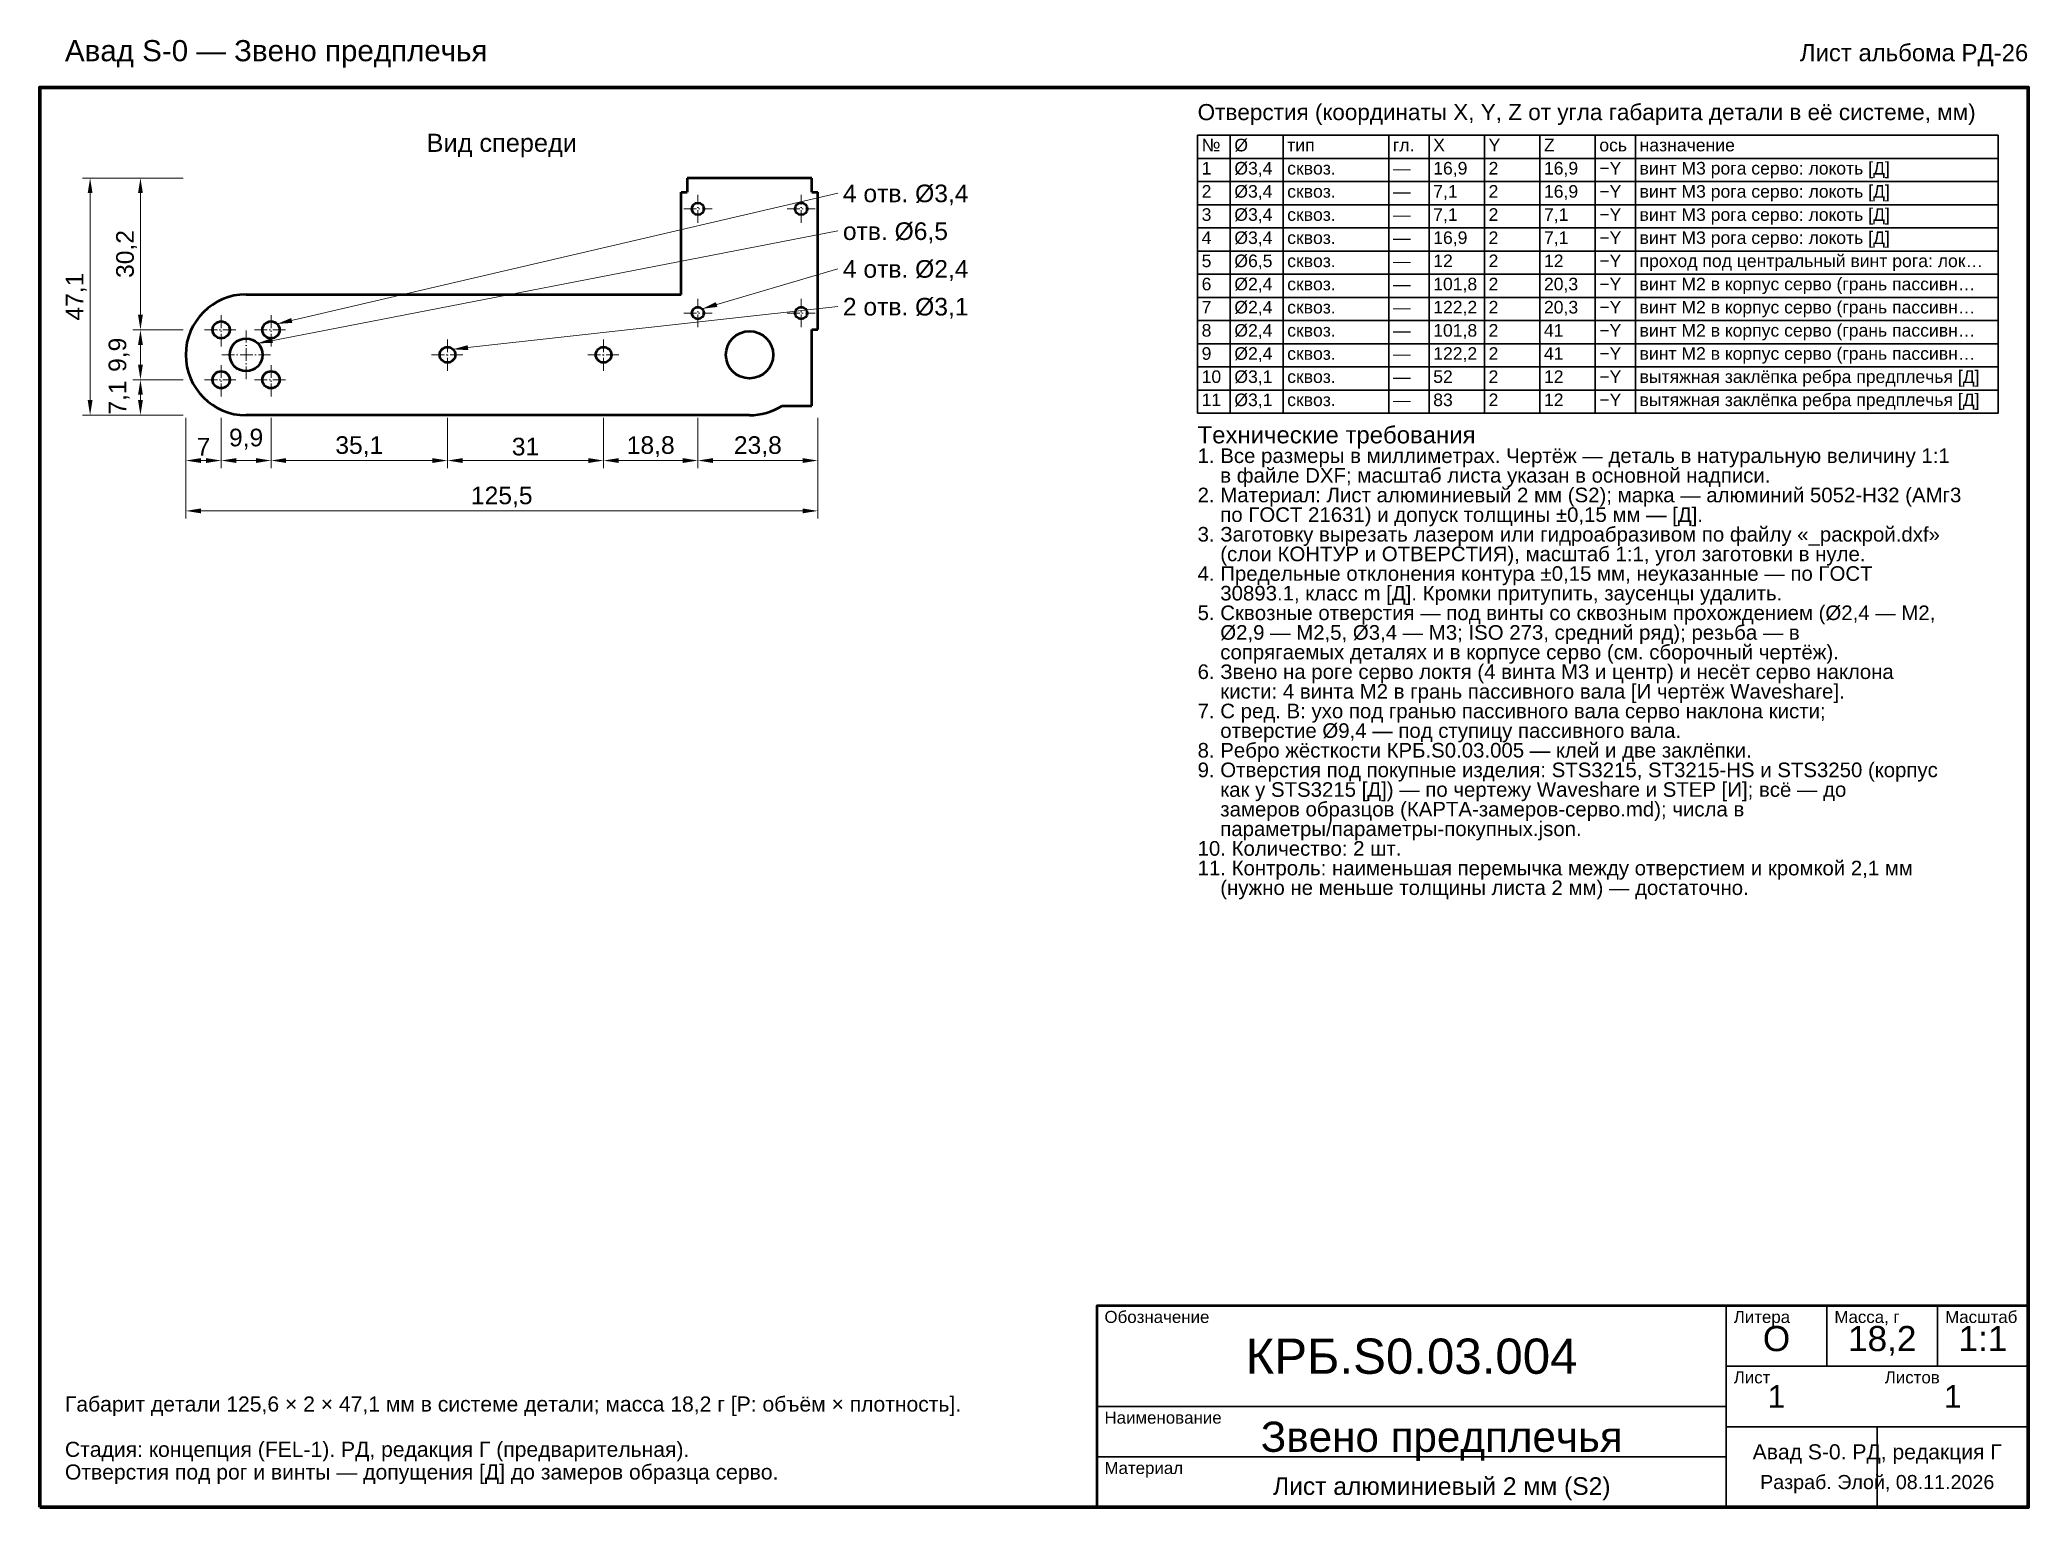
# Model space of a CAD drawing. Header units: millimetres. Extents: x 20 to 415, y 5 to 296.
import ezdxf
from ezdxf.enums import TextEntityAlignment as Align

# ---------------------------------------------------------------- set-up
doc = ezdxf.new("R2010")
doc.units = ezdxf.units.MM
doc.linetypes.add('DASHDOT', pattern=[3.556, 2.54, -0.508, 0, -0.508])
for name, color, linetype, lineweight in [('КОНТУР', 7, 'Continuous', 50), ('ОСИ', 1, 'DASHDOT', 18), ('РАЗМЕРЫ', 5, 'Continuous', 18), ('РАМКА', 7, 'Continuous', 70), ('ТАБЛИЦА', 7, 'Continuous', 35), ('ТЕКСТ', 7, 'Continuous', 25)]:
    doc.layers.add(name, color=color, linetype=linetype, lineweight=lineweight)
doc.styles.add('GOST', font='arial.ttf')
doc.dimstyles.new('GOST', dxfattribs={"dimtxt": 3.5, "dimasz": 3, "dimexe": 1.5, "dimexo": 0.5, "dimgap": 1, "dimtad": 1, "dimdec": 1, "dimtxsty": 'GOST', "dimcen": 2.5, "dimclrd": 5, "dimclre": 5, "dimclrt": 5, "dimazin": 3, "dimtfac": 1, "dimtmove": 0, "dimatfit": 3, "dimlwd": 18, "dimlwe": 18})

# ---------------------------------------------------------------- blocks, each defined once
blk = doc.blocks.new('_CLOSEDFILLED')
at = {"color": 0, "linetype": 'BYBLOCK'}
blk.add_solid([(-1, 0.16), (0, 0), (-1, -0.16)], dxfattribs=at)
blk = doc.blocks.new('*D3')
at = {"color": 5, "lineweight": 18}
for p, q in [((65.94, 221.39), (65.94, 211.39)), ((100.99, 221.39), (100.99, 211.39)), ((68.94, 212.89), (97.99, 212.89))]:
    blk.add_line(p, q, dxfattribs=at)
at = {"layer": 'Defpoints'}
for p in [(65.94, 221.89), (100.99, 221.89), (65.94, 212.89)]:
    blk.add_point(p, dxfattribs=at)
at = {"layer": 'РАЗМЕРЫ', "color": 5, "xscale": 3, "yscale": 3, "rotation": 180}
blk.add_blockref('_CLOSEDFILLED', (65.94, 212.89), dxfattribs=at)
at = {"layer": 'РАЗМЕРЫ', "color": 5, "xscale": 3, "yscale": 3}
blk.add_blockref('_CLOSEDFILLED', (100.99, 212.89), dxfattribs=at)
at = {"layer": 'РАЗМЕРЫ', "color": 5, "insert": (83.47, 215.64), "char_height": 3.5, "attachment_point": 5, "style": 'GOST'}
blk.add_mtext('35,1', dxfattribs=at)

msp = doc.modelspace()

# ---------------------------------------------------------------- linework, layer by layer
at = {"layer": 'КОНТУР'}
for p, q in [((148.63, 269), (148.63, 266.19)), ((173.35, 269), (148.63, 269)), ((173.35, 266.19), (173.35, 269)), ((147.44, 245.89), (147.44, 266.19)), ((147.44, 266.19), (148.63, 266.19)), ((173.35, 266.19), (174.54, 266.19)), ((174.54, 238.89), (174.54, 266.19)), ((60.99, 245.89), (147.44, 245.89)), ((173.35, 223.78), (173.35, 238.89)), ((173.35, 238.89), (174.54, 238.89)), ((160.99, 221.89), (60.99, 221.89)), ((167.45, 223.78), (173.35, 223.78))]:
    msp.add_line(p, q, dxfattribs=at)
for centre, radius in [((150.74, 262.89), 1.2), ((171.24, 262.89), 1.2), ((150.74, 242.19), 1.2), ((171.24, 242.19), 1.2), ((56.04, 238.84), 1.7), ((60.99, 233.89), 3.25), ((65.94, 238.84), 1.7), ((160.99, 233.89), 4.7), ((100.99, 233.89), 1.55), ((131.99, 233.89), 1.55), ((56.04, 228.94), 1.7), ((65.94, 228.94), 1.7)]:
    msp.add_circle(centre, radius, dxfattribs=at)
for centre, start, end in [((60.99, 233.89), 90, 270), ((160.99, 233.89), 270, 302.5772)]:
    msp.add_arc(centre, 12, start, end, dxfattribs=at)
at = {"layer": 'ОСИ'}
for p, q in [((150.74, 260.09), (150.74, 265.69)), ((171.24, 260.09), (171.24, 265.69)), ((147.94, 262.89), (153.54, 262.89)), ((168.44, 262.89), (174.04, 262.89)), ((150.74, 239.39), (150.74, 244.99)), ((171.24, 239.39), (171.24, 244.99)), ((56.04, 235.54), (56.04, 242.14)), ((65.94, 235.54), (65.94, 242.14)), ((147.94, 242.19), (153.54, 242.19)), ((168.44, 242.19), (174.04, 242.19)), ((52.74, 238.84), (59.34, 238.84)), ((60.99, 229.04), (60.99, 238.74)), ((62.64, 238.84), (69.24, 238.84)), ((100.99, 230.74), (100.99, 237.04)), ((131.99, 230.74), (131.99, 237.04)), ((56.14, 233.89), (65.84, 233.89)), ((97.84, 233.89), (104.14, 233.89)), ((128.84, 233.89), (135.14, 233.89)), ((56.04, 225.64), (56.04, 232.24)), ((65.94, 225.64), (65.94, 232.24)), ((52.74, 228.94), (59.34, 228.94)), ((62.64, 228.94), (69.24, 228.94))]:
    msp.add_line(p, q, dxfattribs=at)
at = {"layer": 'РАМКА', "lineweight": 70}
msp.add_lwpolyline([(20, 5), (415, 5), (415, 287), (20, 287), (20, 5)], dxfattribs=at)
at = {"layer": 'ТАБЛИЦА'}
for p, q in [((256.5, 277.5), (256.5, 222.3)), ((267, 277.5), (267, 222.3)), ((288, 277.5), (288, 222.3)), ((296, 277.5), (296, 222.3)), ((307, 277.5), (307, 222.3)), ((318, 277.5), (318, 222.3)), ((329, 277.5), (329, 222.3)), ((337, 277.5), (337, 222.3)), ((250, 272.9), (409, 272.9)), ((250, 268.3), (409, 268.3)), ((250, 263.7), (409, 263.7)), ((250, 259.1), (409, 259.1)), ((250, 254.5), (409, 254.5)), ((250, 249.9), (409, 249.9)), ((250, 245.3), (409, 245.3)), ((250, 240.7), (409, 240.7)), ((250, 236.1), (409, 236.1)), ((250, 231.5), (409, 231.5)), ((250, 226.9), (409, 226.9)), ((355, 5), (355, 45)), ((375, 33), (375, 45)), ((397, 33), (397, 45)), ((355, 33), (415, 33)), ((230, 25), (355, 25)), ((355, 21), (415, 21)), ((385, 5), (385, 21)), ((230, 15), (355, 15))]:
    msp.add_line(p, q, dxfattribs=at)
at = {"layer": 'ТАБЛИЦА', "lineweight": 35}
msp.add_lwpolyline([(250, 222.3), (409, 222.3), (409, 277.5), (250, 277.5), (250, 222.3)], dxfattribs=at)
at = {"layer": 'ТАБЛИЦА', "lineweight": 50}
msp.add_lwpolyline([(230, 5), (415, 5), (415, 45), (230, 45), (230, 5)], dxfattribs=at)

# ---------------------------------------------------------------- texts
at = {"layer": 'ТЕКСТ', "style": 'GOST'}
for s, height, p in [('Авад S-0 — Звено предплечья', 4.2, (25, 292.2)), ('Отверстия (координаты X, Y, Z от угла габарита детали в её системе, мм)', 3.2, (250, 280.5)), ('№', 2.5, (250.8, 274.3)), ('Ø', 2.5, (257.3, 274.3)), ('X', 2.5, (296.8, 274.3)), ('Y', 2.5, (307.8, 274.3)), ('Z', 2.5, (318.8, 274.3)), ('тип', 2.5, (267.8, 274.3)), ('гл.', 2.5, (288.8, 274.3)), ('ось', 2.5, (329.8, 274.3)), ('назначение', 2.5, (337.8, 274.3)), ('1', 2.5, (250.8, 269.7)), ('Ø3,4', 2.5, (257.3, 269.7)), ('сквоз.', 2.5, (267.8, 269.7)), ('—', 2.5, (288.8, 269.7)), ('16,9', 2.5, (296.8, 269.7)), ('2', 2.5, (307.8, 269.7)), ('16,9', 2.5, (318.8, 269.7)), ('−Y', 2.5, (329.8, 269.7)), ('винт M3 рога серво: локоть [Д]', 2.5, (337.8, 269.7)), ('4 отв. Ø3,4', 3.5, (179.54, 264.2)), ('2', 2.5, (250.8, 265.1)), ('Ø3,4', 2.5, (257.3, 265.1)), ('сквоз.', 2.5, (267.8, 265.1)), ('—', 2.5, (288.8, 265.1)), ('7,1', 2.5, (296.8, 265.1)), ('2', 2.5, (307.8, 265.1)), ('16,9', 2.5, (318.8, 265.1)), ('−Y', 2.5, (329.8, 265.1)), ('винт M3 рога серво: локоть [Д]', 2.5, (337.8, 265.1)), ('3', 2.5, (250.8, 260.5)), ('Ø3,4', 2.5, (257.3, 260.5)), ('сквоз.', 2.5, (267.8, 260.5)), ('—', 2.5, (288.8, 260.5)), ('7,1', 2.5, (296.8, 260.5)), ('2', 2.5, (307.8, 260.5)), ('7,1', 2.5, (318.8, 260.5)), ('−Y', 2.5, (329.8, 260.5)), ('винт M3 рога серво: локоть [Д]', 2.5, (337.8, 260.5)), ('отв. Ø6,5', 3.5, (179.54, 256.7)), ('4', 2.5, (250.8, 255.9)), ('Ø3,4', 2.5, (257.3, 255.9)), ('сквоз.', 2.5, (267.8, 255.9)), ('—', 2.5, (288.8, 255.9)), ('16,9', 2.5, (296.8, 255.9)), ('2', 2.5, (307.8, 255.9)), ('7,1', 2.5, (318.8, 255.9)), ('−Y', 2.5, (329.8, 255.9)), ('винт M3 рога серво: локоть [Д]', 2.5, (337.8, 255.9)), ('4 отв. Ø2,4', 3.5, (179.54, 249.2)), ('5', 2.5, (250.8, 251.3)), ('Ø6,5', 2.5, (257.3, 251.3)), ('сквоз.', 2.5, (267.8, 251.3)), ('12', 2.5, (296.8, 251.3)), ('2', 2.5, (307.8, 251.3)), ('12', 2.5, (318.8, 251.3)), ('−Y', 2.5, (329.8, 251.3)), ('проход под центральный винт рога: лок…', 2.5, (337.8, 251.3)), ('6', 2.5, (250.8, 246.7)), ('Ø2,4', 2.5, (257.3, 246.7)), ('—', 2.5, (288.8, 251.3)), ('101,8', 2.5, (296.8, 246.7)), ('2', 2.5, (307.8, 246.7)), ('20,3', 2.5, (318.8, 246.7)), ('−Y', 2.5, (329.8, 246.7)), ('винт M2 в корпус серво (грань пассивн…', 2.5, (337.8, 246.7)), ('2 отв. Ø3,1', 3.5, (179.54, 241.7)), ('сквоз.', 2.5, (267.8, 246.7)), ('—', 2.5, (288.8, 246.7)), ('7', 2.5, (250.8, 242.1)), ('Ø2,4', 2.5, (257.3, 242.1)), ('сквоз.', 2.5, (267.8, 242.1)), ('—', 2.5, (288.8, 242.1)), ('122,2', 2.5, (296.8, 242.1)), ('2', 2.5, (307.8, 242.1)), ('20,3', 2.5, (318.8, 242.1)), ('−Y', 2.5, (329.8, 242.1)), ('винт M2 в корпус серво (грань пассивн…', 2.5, (337.8, 242.1)), ('8', 2.5, (250.8, 237.5)), ('Ø2,4', 2.5, (257.3, 237.5)), ('сквоз.', 2.5, (267.8, 237.5)), ('—', 2.5, (288.8, 237.5)), ('101,8', 2.5, (296.8, 237.5)), ('2', 2.5, (307.8, 237.5)), ('41', 2.5, (318.8, 237.5)), ('−Y', 2.5, (329.8, 237.5)), ('винт M2 в корпус серво (грань пассивн…', 2.5, (337.8, 237.5)), ('9', 2.5, (250.8, 232.9)), ('Ø2,4', 2.5, (257.3, 232.9)), ('сквоз.', 2.5, (267.8, 232.9)), ('—', 2.5, (288.8, 232.9)), ('122,2', 2.5, (296.8, 232.9)), ('2', 2.5, (307.8, 232.9)), ('41', 2.5, (318.8, 232.9)), ('−Y', 2.5, (329.8, 232.9)), ('винт M2 в корпус серво (грань пассивн…', 2.5, (337.8, 232.9)), ('10', 2.5, (250.8, 228.3)), ('Ø3,1', 2.5, (257.3, 228.3)), ('сквоз.', 2.5, (267.8, 228.3)), ('—', 2.5, (288.8, 228.3)), ('52', 2.5, (296.8, 228.3)), ('2', 2.5, (307.8, 228.3)), ('12', 2.5, (318.8, 228.3)), ('−Y', 2.5, (329.8, 228.3)), ('вытяжная заклёпка ребра предплечья [Д]', 2.5, (337.8, 228.3)), ('11', 2.5, (250.8, 223.7)), ('Ø3,1', 2.5, (257.3, 223.7)), ('сквоз.', 2.5, (267.8, 223.7)), ('83', 2.5, (296.8, 223.7)), ('2', 2.5, (307.8, 223.7)), ('12', 2.5, (318.8, 223.7)), ('−Y', 2.5, (329.8, 223.7)), ('вытяжная заклёпка ребра предплечья [Д]', 2.5, (337.8, 223.7)), ('—', 2.5, (288.8, 223.7)), ('Технические требования', 3.4, (250, 216.3)), ('1. Все размеры в миллиметрах. Чертёж — деталь в натуральную величину 1:1', 2.9, (250, 212.4)), ('    в файле DXF; масштаб листа указан в основной надписи.', 2.9, (250, 208.5)), ('2. Материал: Лист алюминиевый 2 мм (S2); марка — алюминий 5052-H32 (АМг3', 2.9, (250, 204.6)), ('    по ГОСТ 21631) и допуск толщины ±0,15 мм — [Д].', 2.9, (250, 200.7)), ('3. Заготовку вырезать лазером или гидроабразивом по файлу «_раскрой.dxf»', 2.9, (250, 196.8)), ('    (слои КОНТУР и ОТВЕРСТИЯ), масштаб 1:1, угол заготовки в нуле.', 2.9, (250, 192.9)), ('4. Предельные отклонения контура ±0,15 мм, неуказанные — по ГОСТ', 2.9, (250, 189)), ('    30893.1, класс m [Д]. Кромки притупить, заусенцы удалить.', 2.9, (250, 185.1)), ('5. Сквозные отверстия — под винты со сквозным прохождением (Ø2,4 — M2,', 2.9, (250, 181.2)), ('    Ø2,9 — M2,5, Ø3,4 — M3; ISO 273, средний ряд); резьба — в', 2.9, (250, 177.3)), ('    сопрягаемых деталях и в корпусе серво (см. сборочный чертёж).', 2.9, (250, 173.4)), ('6. Звено на роге серво локтя (4 винта M3 и центр) и несёт серво наклона', 2.9, (250, 169.5)), ('    кисти: 4 винта M2 в грань пассивного вала [И чертёж Waveshare].', 2.9, (250, 165.6)), ('7. С ред. В: ухо под гранью пассивного вала серво наклона кисти;', 2.9, (250, 161.7)), ('    отверстие Ø9,4 — под ступицу пассивного вала.', 2.9, (250, 157.8)), ('8. Ребро жёсткости КРБ.S0.03.005 — клей и две заклёпки.', 2.9, (250, 153.9)), ('9. Отверстия под покупные изделия: STS3215, ST3215-HS и STS3250 (корпус', 2.9, (250, 150)), ('    как у STS3215 [Д]) — по чертежу Waveshare и STEP [И]; всё — до', 2.9, (250, 146.1)), ('    замеров образцов (КАРТА-замеров-серво.md); числа в', 2.9, (250, 142.2)), ('    параметры/параметры-покупных.json.', 2.9, (250, 138.3)), ('10. Количество: 2 шт.', 2.9, (250, 134.4)), ('11. Контроль: наименьшая перемычка между отверстием и кромкой 2,1 мм', 2.9, (250, 130.5)), ('    (нужно не меньше толщины листа 2 мм) — достаточно.', 2.9, (250, 126.6)), ('Обозначение', 2.4, (231.5, 41.6)), ('Литера', 2.4, (356.5, 41.6)), ('Масса, г', 2.4, (376.5, 41.6)), ('Масштаб', 2.4, (398.5, 41.6)), ('Лист', 2.4, (356.5, 29.6)), ('Листов', 2.4, (386.5, 29.6)), ('Габарит детали 125,6 × 2 × 47,1 мм в системе детали; масса 18,2 г [Р: объём × плотность].', 3, (25, 24)), ('Наименование', 2.4, (231.5, 21.6)), ('Стадия: концепция (FEL-1). РД, редакция Г (предварительная).', 3, (25, 15)), ('Отверстия под рог и винты — допущения [Д] до замеров образца серво.', 3, (25, 10.5)), ('Материал', 2.4, (231.5, 11.6))]:
    msp.add_text(s, height=height, dxfattribs=at).set_placement(p)
msp.add_text('Лист альбома РД-26', height=3.4, dxfattribs=at).set_placement((415, 292.2), align=Align.RIGHT)
for s, height, p in [('Вид спереди', 3.6, (111.77, 276)), ('О', 5, (365, 38.5)), ('18,2', 5, (386, 38.5)), ('1:1', 5, (406, 38.5)), ('КРБ.S0.03.004', 7, (292.5, 35)), ('1', 4.5, (365, 27)), ('1', 4.5, (400, 27)), ('Звено предплечья', 6, (298.5, 19)), ('Авад S-0. РД, редакция Г', 3, (385, 16)), ('Лист алюминиевый 2 мм (S2)', 3.5, (298.5, 9.2)), ('Разраб. Элой, 08.11.2026', 2.8, (385, 10))]:
    msp.add_text(s, height=height, dxfattribs=at).set_placement(p, align=Align.MIDDLE_CENTER)

# ---------------------------------------------------------------- dimensions: what is measured, and where the dimension line sits
at = {"layer": 'РАЗМЕРЫ'}
for base, p1, p2 in [((30, 221.89), (49, 221.89), (49, 269)), ((40, 238.84), (49, 238.84), (49, 269)), ((40, 228.94), (49, 228.94), (49, 238.84)), ((40, 221.892), (49, 221.892), (49, 228.942))]:
    msp.add_linear_dim(base=base, p1=p1, p2=p2, angle=90, dimstyle='GOST', dxfattribs=at).render()
for base, p1, p2 in [((49, 212.89), (49, 221.89), (56.04, 221.89)), ((49, 202.89), (49, 221.89), (174.54, 221.89)), ((56.04, 212.89), (56.04, 221.89), (65.94, 221.89)), ((100.99, 212.89), (100.99, 221.89), (131.99, 221.89)), ((131.99026798, 212.892), (131.99026798, 221.892), (150.74026798, 221.892)), ((150.74, 212.89), (150.74, 221.89), (174.54, 221.89))]:
    msp.add_linear_dim(base=base, p1=p1, p2=p2, dimstyle='GOST', dxfattribs=at).render()
dim = msp.add_linear_dim(base=(65.94026798, 212.892), p1=(65.94026798, 221.892), p2=(100.99026798, 221.892), dimstyle='GOST', dxfattribs=at)
dim.commit()
dim.dimension.update_dxf_attribs({"geometry": '*D3', "text_midpoint": (83.46526798, 215.642)})

# ---------------------------------------------------------------- leaders
for points in [[(67.13, 240.03), (178.54, 266)], [(63.27, 236.17), (178.54, 258.5)], [(151.58, 243.03), (178.54, 251)], [(102.08, 234.98), (178.54, 243.5)]]:
    msp.add_leader(points, dimstyle='GOST', dxfattribs=at)

doc.saveas('drawing.dxf')
